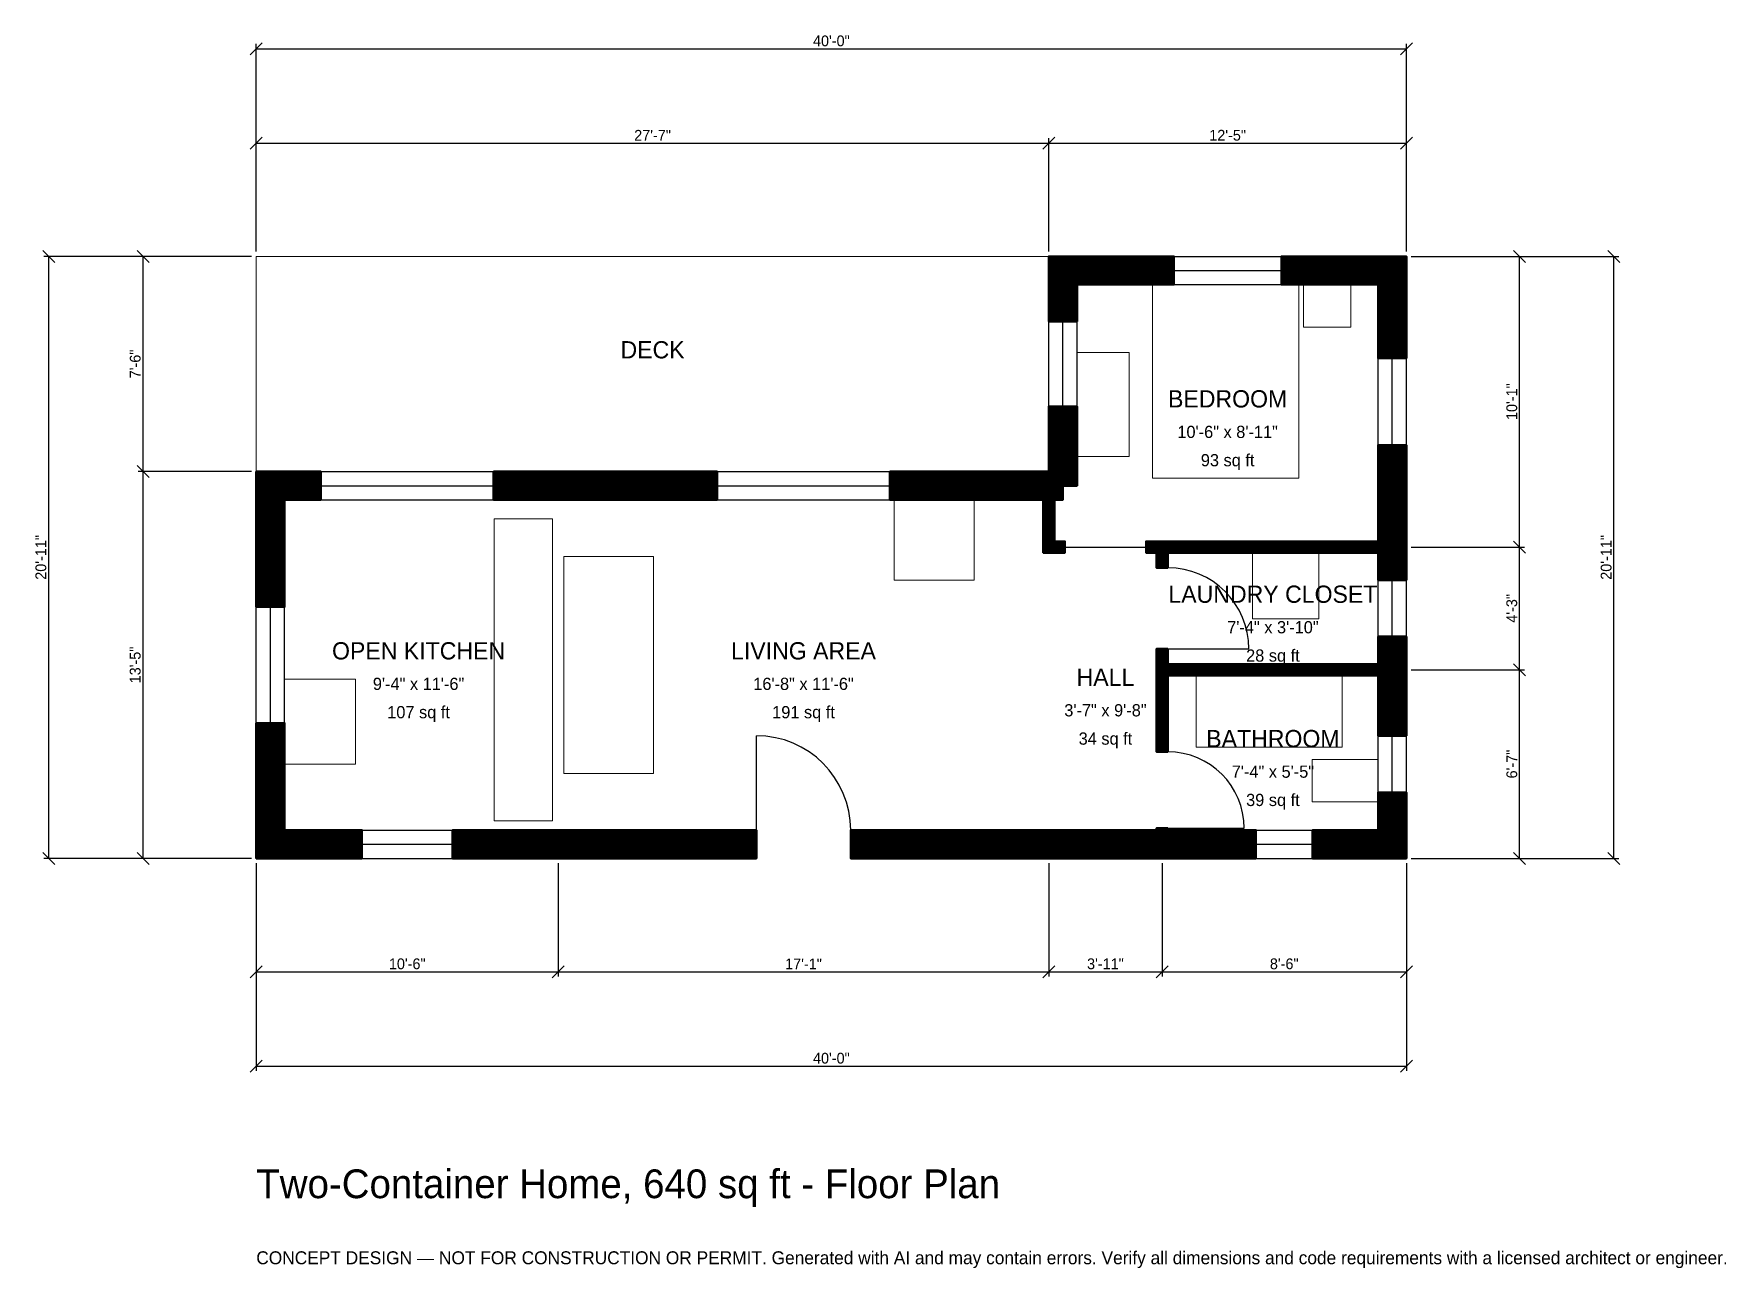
# Model space of a CAD drawing. Header units: inches. Extents: x -93 to 613, y -171 to 344.
import ezdxf
from ezdxf.enums import TextEntityAlignment as Align

# ---------------------------------------------------------------- set-up
doc = ezdxf.new("R2010")
doc.units = ezdxf.units.IN
doc.header["$MEASUREMENT"] = 0
doc.linetypes.add('DASHED', pattern=[0.6, 0.5, -0.1])
for name, color, linetype, lineweight in [('A-ANNO-DIMS', 1, 'Continuous', 13), ('A-ANNO-TEXT', 7, 'Continuous', 18), ('A-AREA-IDEN', 7, 'Continuous', 18), ('A-DOOR', 2, 'Continuous', 25), ('A-FLOR-FIXT', 9, 'Continuous', 13), ('A-FURN', 9, 'Continuous', 13), ('A-GLAZ', 4, 'Continuous', 25), ('A-SITE-PAVE', 8, 'Continuous', 13), ('A-WALL', 7, 'Continuous', 50), ('A-WALL-PATT', 8, 'Continuous', 13)]:
    doc.layers.add(name, color=color, linetype=linetype, lineweight=lineweight)
doc.dimstyles.new('PLAN', dxfattribs={"dimtxt": 4.5, "dimasz": 3, "dimexe": 2, "dimexo": 2, "dimgap": 1, "dimtad": 1, "dimdec": 0, "dimlunit": 4, "dimtsz": 2.5, "dimcen": 2.5, "dimclrd": 1, "dimclre": 1, "dimazin": 3, "dimtfac": 1, "dimtmove": 0, "dimatfit": 3})

msp = doc.modelspace()

# ---------------------------------------------------------------- hatches: boundary and pattern name
at = {"layer": 'A-WALL-PATT'}
h = msp.add_hatch(dxfattribs=at)
h.set_pattern_fill('ANSI31', color=8, scale=0.8)
h.paths.add_polyline_path([(375.5906, 0), (375.5906, 0), (372.0472, 0), (336.6142, 0), (324.8031, 0), (248.0315, 0), (248.0315, 11.811), (324.8031, 11.811), (336.6142, 11.811), (372.0472, 11.811), (375.5906, 11.811), (375.5906, 12.5984), (380.315, 12.5984), (380.315, 11.811), (383.8583, 11.811), (417.126, 11.811), (417.126, 0), (383.8583, 0), (380.315, 0), (380.315, 0), (375.5906, 0)])
h.paths.add_polyline_path([(131.8898, 0), (120.0787, 0), (81.8898, 0), (81.8898, 11.811), (120.0787, 11.811), (131.8898, 11.811), (208.6614, 11.811), (208.6614, 0), (131.8898, 0)])
h.paths.add_polyline_path([(11.811, 0), (11.811, 0), (0, 0), (0, 0), (0, 0), (0, 11.811), (0, 11.811), (0, 56.4961), (11.811, 56.4961), (11.811, 11.811), (44.0945, 11.811), (44.0945, 0), (11.811, 0)])
h.paths.add_polyline_path([(0, 149.6063), (0, 149.6063), (0, 161.4173), (0, 161.4173), (0, 161.4174), (11.811, 161.4174), (11.811, 161.4173), (26.9685, 161.4173), (26.9685, 149.6063), (11.811, 149.6063), (11.811, 104.9213), (0, 104.9213), (0, 149.6063)])
h.paths.add_polyline_path([(120.0787, 161.4173), (131.8898, 161.4173), (192.3228, 161.4173), (192.3228, 149.6063), (131.8898, 149.6063), (120.0787, 149.6063), (99.0157, 149.6063), (99.0157, 161.4173), (120.0787, 161.4173)])
h.paths.add_polyline_path([(328.3465, 161.4173), (328.3465, 161.4174), (330.7086, 161.4174), (330.7086, 163.7795), (330.7087, 163.7795), (330.7087, 188.5827), (342.5197, 188.5827), (342.5197, 155.5118), (336.6142, 155.5118), (336.6142, 149.6063), (333.0709, 149.6063), (333.0709, 132.2835), (337.4016, 132.2835), (337.4016, 127.5591), (333.0709, 127.5591), (328.3465, 127.5591), (328.3465, 132.2835), (328.3465, 149.6063), (264.3701, 149.6063), (264.3701, 161.4173), (328.3465, 161.4173)])
h.paths.add_polyline_path([(330.7087, 239.3701), (330.7086, 239.3701), (330.7086, 251.1811), (330.7087, 251.1811), (330.7087, 251.1811), (342.5197, 251.1811), (342.5197, 251.1811), (382.874, 251.1811), (382.874, 239.3701), (342.5197, 239.3701), (342.5197, 224.0157), (330.7087, 224.0157), (330.7087, 239.3701)])
h.paths.add_polyline_path([(468.1102, 251.1811), (468.1102, 251.1811), (479.9213, 251.1811), (479.9213, 251.1811), (479.9213, 251.1811), (479.9213, 239.3701), (479.9213, 239.3701), (479.9213, 208.6614), (468.1102, 208.6614), (468.1102, 239.3701), (427.7559, 239.3701), (427.7559, 251.1811), (468.1102, 251.1811)])
h.paths.add_polyline_path([(479.9213, 132.2835), (479.9213, 132.2835), (479.9213, 127.5591), (479.9213, 127.5591), (479.9213, 124.0157), (479.9213, 124.0157), (479.9213, 116.1417), (468.1102, 116.1417), (468.1102, 127.5591), (380.315, 127.5591), (380.315, 121.2598), (375.5906, 121.2598), (375.5906, 127.5591), (371.2598, 127.5591), (371.2598, 132.2835), (375.5906, 132.2835), (380.315, 132.2835), (468.1102, 132.2835), (468.1102, 135.8268), (468.1102, 135.8268), (468.1102, 172.4409), (479.9213, 172.4409), (479.9213, 132.2835)])
h.paths.add_polyline_path([(479.9213, 84.6457), (479.9213, 81.1024), (479.9213, 81.1024), (479.9213, 76.378), (479.9213, 76.378), (479.9213, 72.8346), (479.9213, 51.1811), (468.1102, 51.1811), (468.1102, 72.8346), (468.1102, 76.378), (380.315, 76.378), (380.315, 44.4882), (375.5906, 44.4882), (375.5906, 76.378), (375.5906, 81.1024), (375.5906, 87.4016), (380.315, 87.4016), (380.315, 81.1024), (468.1102, 81.1024), (468.1102, 84.6457), (468.1102, 92.5197), (479.9213, 92.5197), (479.9213, 84.6457)])
h.paths.add_polyline_path([(479.9213, 11.811), (479.9213, 11.811), (479.9213, 0), (479.9213, 0), (479.9213, 0), (468.1102, 0), (468.1102, 0), (440.748, 0), (440.748, 11.811), (468.1102, 11.811), (468.1102, 27.5591), (479.9213, 27.5591), (479.9213, 11.811)])

# ---------------------------------------------------------------- linework, layer by layer
at = {"layer": 'A-DOOR'}
for p, q in [((337.4016, 129.9213), (371.2598, 129.9213)), ((380.315, 87.4016), (414.1732, 87.4016)), ((208.6614, 11.811), (208.6614, 51.1811)), ((380.315, 12.5984), (412.2047, 12.5984))]:
    msp.add_line(p, q, dxfattribs=at)
for centre, radius in [((380.315, 87.4016), 33.8583), ((208.6614, 11.811), 39.3701), ((380.315, 12.5984), 31.8898)]:
    msp.add_arc(centre, radius, 0, 90, dxfattribs=at)
at = {"layer": 'A-FLOR-FIXT'}
for points in [[(99.2126, 15.748), (123.622, 15.748), (123.622, 141.7323), (99.2126, 141.7323)], [(392.126, 46.4567), (453.1496, 46.4567), (453.1496, 76.378), (392.126, 76.378)], [(440.5512, 23.622), (468.1102, 23.622), (468.1102, 41.3386), (440.5512, 41.3386)]]:
    msp.add_lwpolyline(points, close=True, dxfattribs=at)
at = {"layer": 'A-FURN'}
for points in [[(374.0157, 158.6614), (435.0394, 158.6614), (435.0394, 239.3701), (374.0157, 239.3701)], [(437.0079, 221.6535), (456.6929, 221.6535), (456.6929, 239.3701), (437.0079, 239.3701)], [(342.5197, 167.7165), (364.1732, 167.7165), (364.1732, 211.0236), (342.5197, 211.0236)], [(266.1417, 116.1417), (299.6063, 116.1417), (299.6063, 149.6063), (266.1417, 149.6063)], [(415.748, 100), (443.3071, 100), (443.3071, 127.5591), (415.748, 127.5591)], [(128.3465, 35.4331), (165.748, 35.4331), (165.748, 125.9843), (128.3465, 125.9843)], [(11.811, 39.3701), (41.3386, 39.3701), (41.3386, 74.8031), (11.811, 74.8031)]]:
    msp.add_lwpolyline(points, close=True, dxfattribs=at)
at = {"layer": 'A-GLAZ'}
for p, q in [((382.874, 251.1811), (427.7559, 251.1811)), ((382.874, 245.2756), (427.7559, 245.2756)), ((382.874, 239.3701), (427.7559, 239.3701)), ((330.7087, 188.5827), (330.7087, 224.0157)), ((336.6142, 188.5827), (336.6142, 224.0157)), ((342.5197, 188.5827), (342.5197, 224.0157)), ((468.1102, 172.4409), (468.1102, 208.6614)), ((474.0157, 172.4409), (474.0157, 208.6614)), ((479.9213, 172.4409), (479.9213, 208.6614)), ((26.9685, 161.4173), (99.0157, 161.4173)), ((26.9685, 155.5118), (99.0157, 155.5118)), ((192.3228, 161.4173), (264.3701, 161.4173)), ((192.3228, 155.5118), (264.3701, 155.5118)), ((26.9685, 149.6063), (99.0157, 149.6063)), ((192.3228, 149.6063), (264.3701, 149.6063)), ((468.1102, 92.5197), (468.1102, 116.1417)), ((474.0157, 92.5197), (474.0157, 116.1417)), ((479.9213, 92.5197), (479.9213, 116.1417)), ((0, 56.4961), (0, 104.9213)), ((5.9055, 56.4961), (5.9055, 104.9213)), ((11.811, 56.4961), (11.811, 104.9213)), ((468.1102, 27.5591), (468.1102, 51.1811)), ((474.0157, 27.5591), (474.0157, 51.1811)), ((479.9213, 27.5591), (479.9213, 51.1811)), ((44.0945, 11.811), (81.8898, 11.811)), ((417.126, 11.811), (440.748, 11.811)), ((44.0945, 5.9055), (81.8898, 5.9055)), ((44.0945, 0), (81.8898, 0)), ((417.126, 5.9055), (440.748, 5.9055)), ((417.126, 0), (440.748, 0))]:
    msp.add_line(p, q, dxfattribs=at)
at = {"layer": 'A-SITE-PAVE', "linetype": 'DASHED'}
msp.add_lwpolyline([(0, 161.4173), (330.7087, 161.4173), (330.7087, 251.1811), (0, 251.1811)], close=True, dxfattribs=at)
at = {"layer": 'A-WALL'}
for points in [[(330.7087, 239.3701), (330.7086, 239.3701), (330.7086, 251.1811), (330.7087, 251.1811), (330.7087, 251.1811), (342.5197, 251.1811), (342.5197, 251.1811), (382.874, 251.1811), (382.874, 239.3701), (342.5197, 239.3701), (342.5197, 224.0157), (330.7087, 224.0157), (330.7087, 239.3701)], [(468.1102, 251.1811), (468.1102, 251.1811), (479.9213, 251.1811), (479.9213, 251.1811), (479.9213, 251.1811), (479.9213, 239.3701), (479.9213, 239.3701), (479.9213, 208.6614), (468.1102, 208.6614), (468.1102, 239.3701), (427.7559, 239.3701), (427.7559, 251.1811), (468.1102, 251.1811)], [(328.3465, 161.4173), (328.3465, 161.4174), (330.7086, 161.4174), (330.7086, 163.7795), (330.7087, 163.7795), (330.7087, 188.5827), (342.5197, 188.5827), (342.5197, 155.5118), (336.6142, 155.5118), (336.6142, 149.6063), (333.0709, 149.6063), (333.0709, 132.2835), (337.4016, 132.2835), (337.4016, 127.5591), (333.0709, 127.5591), (328.3465, 127.5591), (328.3465, 132.2835), (328.3465, 149.6063), (264.3701, 149.6063), (264.3701, 161.4173), (328.3465, 161.4173)], [(479.9213, 132.2835), (479.9213, 132.2835), (479.9213, 127.5591), (479.9213, 127.5591), (479.9213, 124.0157), (479.9213, 124.0157), (479.9213, 116.1417), (468.1102, 116.1417), (468.1102, 127.5591), (380.315, 127.5591), (380.315, 121.2598), (375.5906, 121.2598), (375.5906, 127.5591), (371.2598, 127.5591), (371.2598, 132.2835), (375.5906, 132.2835), (380.315, 132.2835), (468.1102, 132.2835), (468.1102, 135.8268), (468.1102, 135.8268), (468.1102, 172.4409), (479.9213, 172.4409), (479.9213, 132.2835)], [(0, 149.6063), (0, 149.6063), (0, 161.4173), (0, 161.4173), (0, 161.4174), (11.811, 161.4174), (11.811, 161.4173), (26.9685, 161.4173), (26.9685, 149.6063), (11.811, 149.6063), (11.811, 104.9213), (0, 104.9213), (0, 149.6063)], [(120.0787, 161.4173), (131.8898, 161.4173), (192.3228, 161.4173), (192.3228, 149.6063), (131.8898, 149.6063), (120.0787, 149.6063), (99.0157, 149.6063), (99.0157, 161.4173), (120.0787, 161.4173)], [(479.9213, 84.6457), (479.9213, 81.1024), (479.9213, 81.1024), (479.9213, 76.378), (479.9213, 76.378), (479.9213, 72.8346), (479.9213, 51.1811), (468.1102, 51.1811), (468.1102, 72.8346), (468.1102, 76.378), (380.315, 76.378), (380.315, 44.4882), (375.5906, 44.4882), (375.5906, 76.378), (375.5906, 81.1024), (375.5906, 87.4016), (380.315, 87.4016), (380.315, 81.1024), (468.1102, 81.1024), (468.1102, 84.6457), (468.1102, 92.5197), (479.9213, 92.5197), (479.9213, 84.6457)], [(11.811, 0), (11.811, 0), (0, 0), (0, 0), (0, 0), (0, 11.811), (0, 11.811), (0, 56.4961), (11.811, 56.4961), (11.811, 11.811), (44.0945, 11.811), (44.0945, 0), (11.811, 0)], [(479.9213, 11.811), (479.9213, 11.811), (479.9213, 0), (479.9213, 0), (479.9213, 0), (468.1102, 0), (468.1102, 0), (440.748, 0), (440.748, 11.811), (468.1102, 11.811), (468.1102, 27.5591), (479.9213, 27.5591), (479.9213, 11.811)], [(131.8898, 0), (120.0787, 0), (81.8898, 0), (81.8898, 11.811), (120.0787, 11.811), (131.8898, 11.811), (208.6614, 11.811), (208.6614, 0), (131.8898, 0)], [(375.5906, 0), (375.5906, 0), (372.0472, 0), (336.6142, 0), (324.8031, 0), (248.0315, 0), (248.0315, 11.811), (324.8031, 11.811), (336.6142, 11.811), (372.0472, 11.811), (375.5906, 11.811), (375.5906, 12.5984), (380.315, 12.5984), (380.315, 11.811), (383.8583, 11.811), (417.126, 11.811), (417.126, 0), (383.8583, 0), (380.315, 0), (380.315, 0), (375.5906, 0)]]:
    msp.add_lwpolyline(points, close=True, dxfattribs=at)

# ---------------------------------------------------------------- texts
at = {"layer": 'A-ANNO-TEXT'}
for s, height, p in [('Two-Container Home, 640 sq ft - Floor Plan', 12, (0, -141.7323)), ('CONCEPT DESIGN — NOT FOR CONSTRUCTION OR PERMIT. Generated with AI and may contain errors. Verify all dimensions and code requirements with a licensed architect or engineer.', 5.4, (0, -169.2913))]:
    msp.add_text(s, height=height, dxfattribs=at).set_placement(p)
at = {"layer": 'A-AREA-IDEN'}
for s, height, p in [('DECK', 7.2, (165.3543, 212.2047)), ('BEDROOM', 7.2, (405.315, 191.7323)), ('10\'-6" x 8\'-11"', 5.1, (405.315, 177.9528)), ('93 sq ft', 5.1, (405.315, 166.1417)), ('LAUNDRY CLOSET', 7.2, (424.2126, 110.2362)), ('7\'-4" x 3\'-10"', 5.1, (424.2126, 96.4567)), ('OPEN KITCHEN', 7.2, (67.7165, 86.6142)), ('LIVING AREA', 7.2, (228.3465, 86.6142)), ('28 sq ft', 5.1, (424.2126, 84.6457)), ('HALL', 7.2, (354.3307, 75.5906)), ('9\'-4" x 11\'-6"', 5.1, (67.7165, 72.8346)), ('16\'-8" x 11\'-6"', 5.1, (228.3465, 72.8346)), ('107 sq ft', 5.1, (67.7165, 61.0236)), ('191 sq ft', 5.1, (228.3465, 61.0236)), ('3\'-7" x 9\'-8"', 5.1, (354.3307, 61.811)), ('34 sq ft', 5.1, (354.3307, 50)), ('BATHROOM', 7.2, (424.2126, 50)), ('7\'-4" x 5\'-5"', 5.1, (424.2126, 36.2205)), ('39 sq ft', 5.1, (424.2126, 24.4094))]:
    msp.add_text(s, height=height, dxfattribs=at).set_placement(p, align=Align.MIDDLE_CENTER)

# ---------------------------------------------------------------- dimensions: what is measured, and where the dimension line sits
at = {"layer": 'A-ANNO-DIMS'}
for base, p1, p2, text in [((0, 337.7953), (0, 251.1811), (479.9213, 251.1811), '40\'-0"'), ((0, 298.4252), (0, 251.1811), (330.7087, 251.1811), '27\'-7"'), ((330.7087, 298.4252), (330.7087, 251.1811), (479.9213, 251.1811), '12\'-5"'), ((0, -47.2441), (0, 0), (125.9843, 0), '10\'-6"'), ((0, -86.6142), (0, 0), (479.9213, 0), '40\'-0"'), ((125.9843, -47.2441), (125.9843, 0), (330.7087, 0), '17\'-1"'), ((330.7087, -47.2441), (330.7087, 0), (377.9528, 0), '3\'-11"'), ((377.9528, -47.2441), (377.9528, 0), (479.9213, 0), '8\'-6"')]:
    msp.add_linear_dim(base=base, p1=p1, p2=p2, text=text, dimstyle='PLAN', dxfattribs=at).render()
for base, p1, p2, text in [((-86.6142, 0), (0, 0), (0, 251.1811), '20\'-11"'), ((-47.2441, 161.4173), (0, 161.4173), (0, 251.1811), '7\'-6"'), ((527.1654, 129.9213), (479.9213, 129.9213), (479.9213, 251.1811), '10\'-1"'), ((566.5354, 0), (479.9213, 0), (479.9213, 251.1811), '20\'-11"'), ((-47.2441, 0), (0, 0), (0, 161.4173), '13\'-5"'), ((527.1654, 78.7402), (479.9213, 78.7402), (479.9213, 129.9213), '4\'-3"'), ((527.1654, 0), (479.9213, 0), (479.9213, 78.7402), '6\'-7"')]:
    msp.add_linear_dim(base=base, p1=p1, p2=p2, angle=90, text=text, dimstyle='PLAN', dxfattribs=at).render()

doc.saveas('drawing.dxf')
